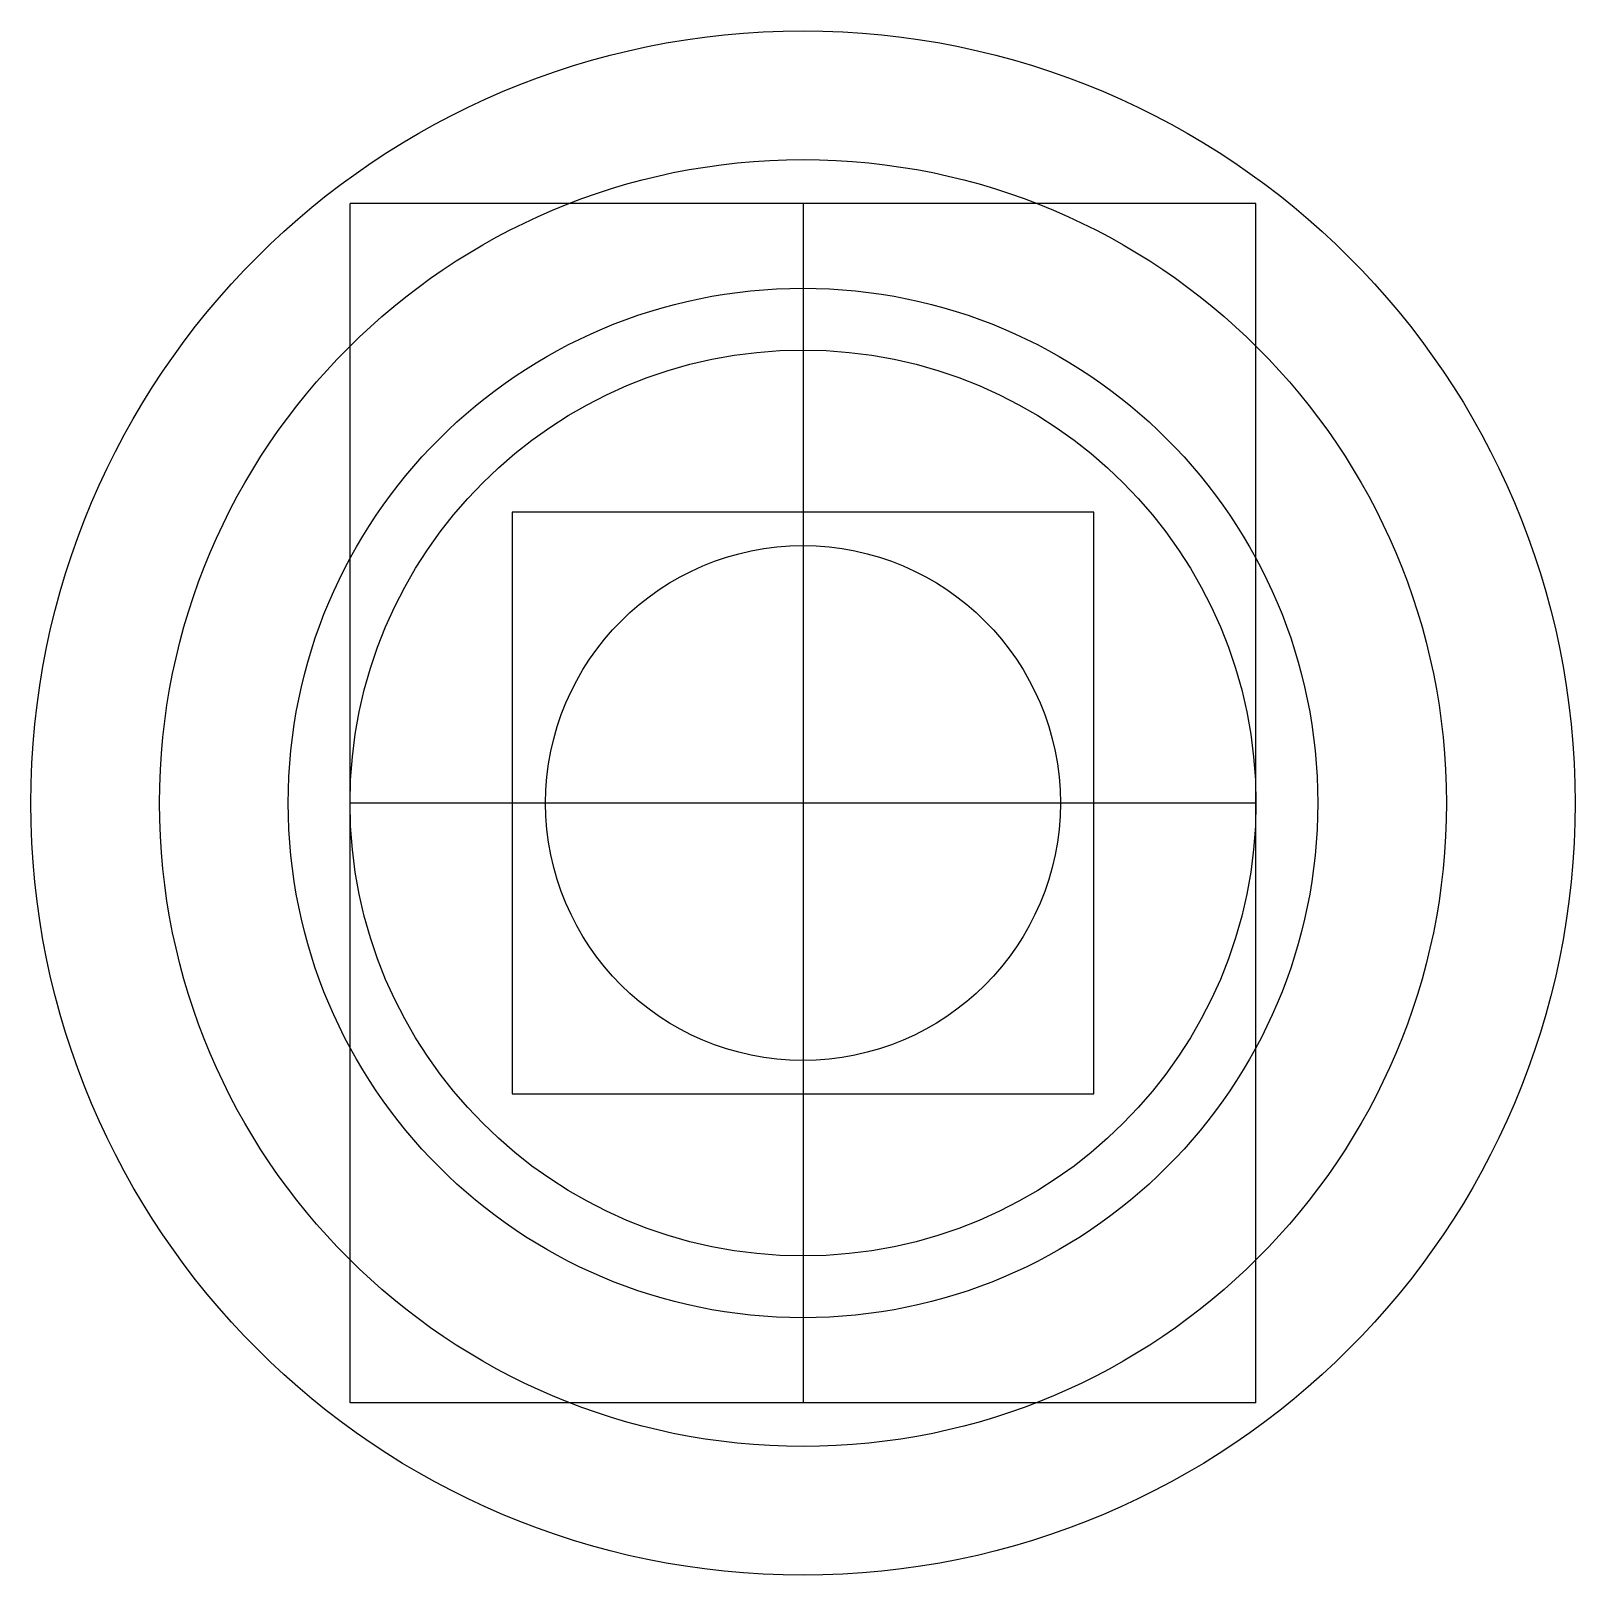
# Model space of a CAD drawing. Header units: inches. Extents: x 1.53 to 4.53, y 4.43 to 7.43.
import ezdxf

# ---------------------------------------------------------------- set-up
doc = ezdxf.new("R2010")
doc.units = ezdxf.units.IN
doc.header["$MEASUREMENT"] = 0

msp = doc.modelspace()

# ---------------------------------------------------------------- linework, layer by layer
for p, q in [((2.1472, 4.7618), (2.1472, 7.0918)), ((3.9072, 7.0918), (2.1472, 7.0918)), ((3.0272, 7.0918), (3.0272, 4.7618)), ((3.9072, 4.7618), (3.9072, 7.0918)), ((2.4622, 6.4918), (2.4622, 5.3618)), ((3.5922, 6.4918), (2.4622, 6.4918)), ((3.5922, 5.3618), (3.5922, 6.4918)), ((3.9072, 5.9268), (2.1472, 5.9268)), ((2.4622, 5.3618), (3.5922, 5.3618)), ((3.9072, 4.7618), (2.1472, 4.7618))]:
    msp.add_line(p, q)
for radius in [1.5, 1.25, 1, 0.88, 0.5, 0]:
    msp.add_circle((3.0272, 5.9268), radius)

doc.saveas('drawing.dxf')
